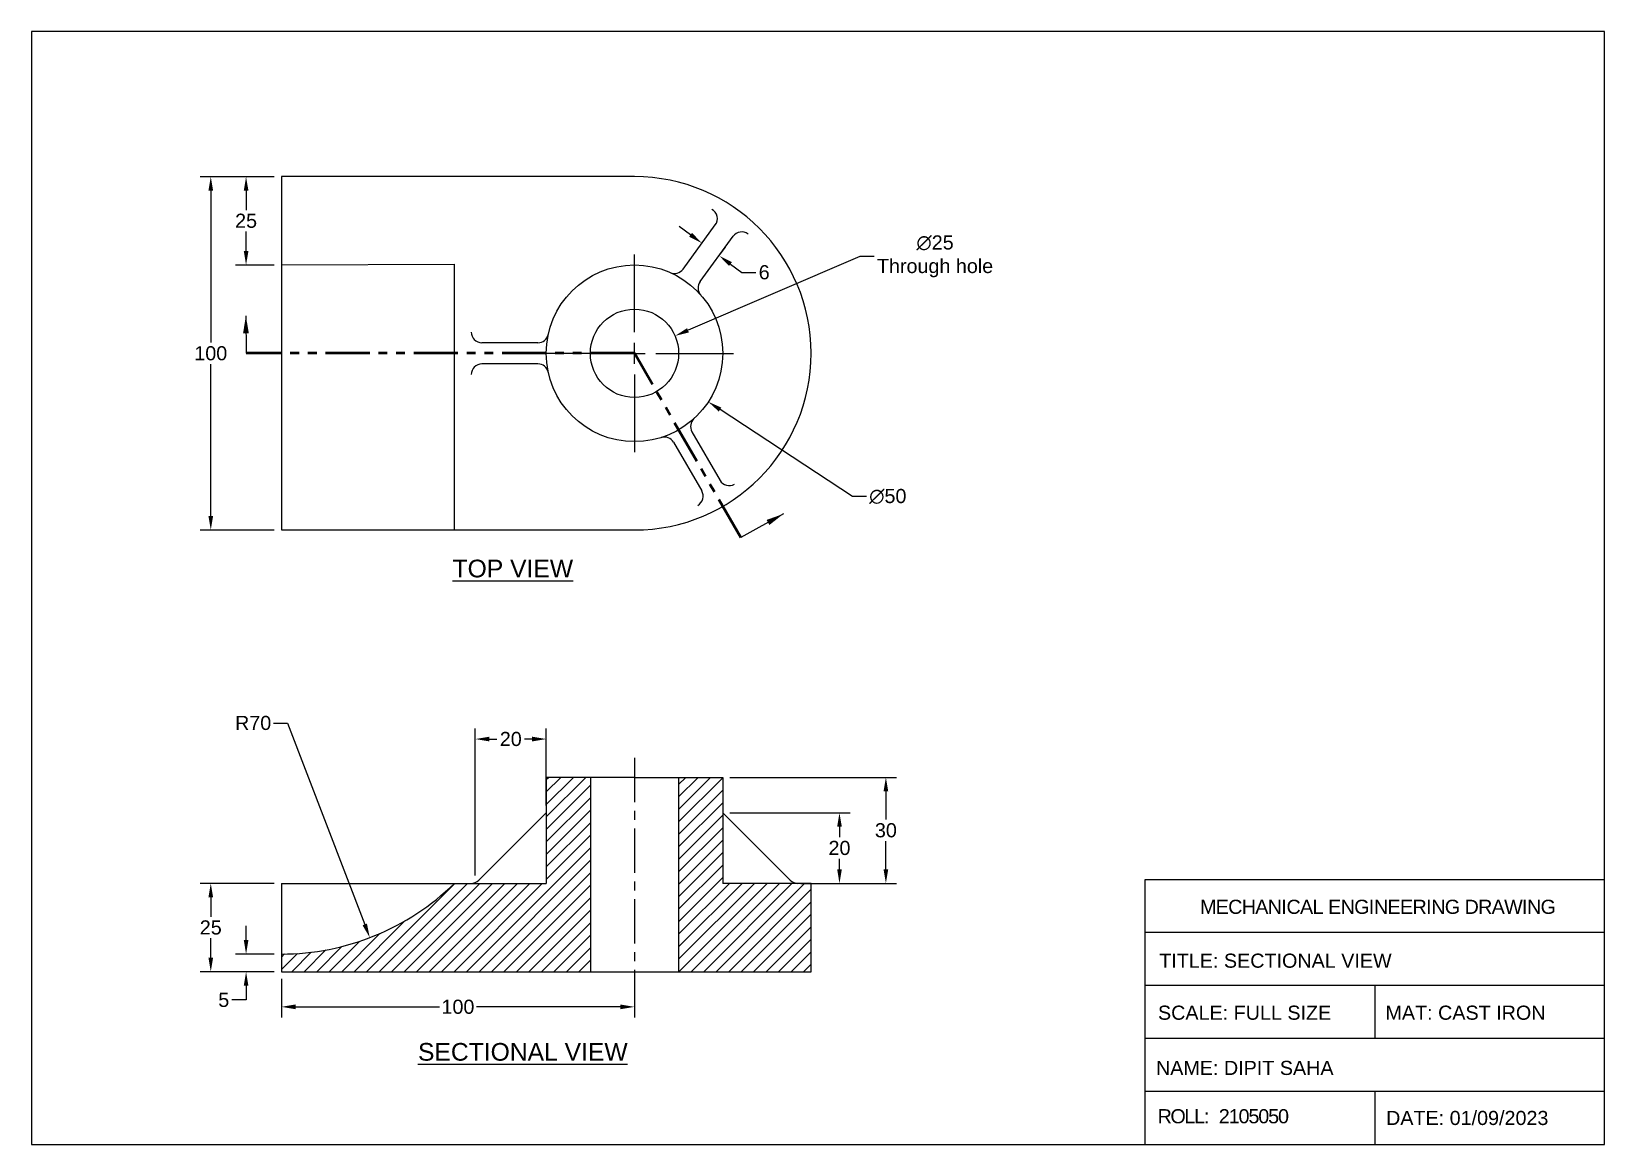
# Model space of a CAD drawing. Header units: inches. Extents: x 0 to 446, y 0 to 315.
import ezdxf

# ---------------------------------------------------------------- set-up
doc = ezdxf.new("R2010")
doc.units = ezdxf.units.IN
doc.header["$MEASUREMENT"] = 0
doc.linetypes.add('CENTER', pattern=[2, 1.25, -0.25, 0.25, -0.25])
doc.linetypes.add('PHANTOM', pattern=[2.5, 1.25, -0.25, 0.25, -0.25, 0.25, -0.25])
doc.layers.get('0').update_dxf_attribs({"lineweight": 40})
for name, color, linetype, lineweight in [('0.0', 7, 'Continuous', 40), ('center', 6, 'CENTER', 25), ('dimension', 130, 'Continuous', 15), ('huhu', 7, 'PHANTOM', 53)]:
    doc.layers.add(name, color=color, linetype=linetype, lineweight=lineweight)
doc.styles.get("Standard").update_dxf_attribs({"font": 'arial.ttf', "height": 4})
doc.dimstyles.get("Standard").update_dxf_attribs({"dimtxt": 4, "dimasz": 4, "dimexe": 3, "dimexo": 2, "dimgap": 1, "dimtad": 0, "dimtih": 1, "dimtoh": 1, "dimdec": 4, "dimdsep": 46, "dimtxsty": 'Standard', "dimcen": -3, "dimclrd": 256, "dimclre": 256, "dimadec": 4, "dimazin": 2, "dimtfac": 1, "dimtdec": 4, "dimtofl": 0, "dimtmove": 0, "dimatfit": 3, "dimfxl": 1, "dimtolj": 1, "dimtzin": 0, "dimarcsym": 0})

# ---------------------------------------------------------------- blocks, each defined once
blk = doc.blocks.new('*D1')
at = {"layer": 'Defpoints', "color": 0, "lineweight": 25}
for p in [(70.78, 53.91), (60.78, 48.91), (70.78, 48.91)]:
    blk.add_point(p, dxfattribs=at)
at = {"layer": 'dimension', "color": 7, "lineweight": 25}
for p, q in [((60.78, 57.91), (60.78, 61.91)), ((60.78, 44.91), (60.78, 40.91)), ((60.78, 40.91), (56.78, 40.91))]:
    blk.add_line(p, q, dxfattribs=at)
at = {"layer": 'dimension', "color": 7, "lineweight": -2}
for p, q in [((68.78, 53.91), (57.78, 53.91)), ((68.78, 48.91), (57.78, 48.91))]:
    blk.add_line(p, q, dxfattribs=at)
at = {"layer": 'dimension', "color": 7, "lineweight": 25}
for points in [[(60.12, 57.91), (61.45, 57.91), (60.78, 53.91)], [(60.12, 44.91), (61.45, 44.91), (60.78, 48.91)]]:
    blk.add_solid(points, dxfattribs=at)
at = {"layer": 'dimension', "color": 7, "lineweight": 25, "insert": (54.46, 40.91), "char_height": 4, "attachment_point": 5}
blk.add_mtext('\\A1;5', dxfattribs=at)
blk = doc.blocks.new('*D2')
at = {"layer": 'Defpoints', "color": 0, "lineweight": 25}
for p in [(70.78, 48.91), (170.78, 48.91), (170.78, 38.96)]:
    blk.add_point(p, dxfattribs=at)
at = {"layer": 'dimension', "color": 7, "lineweight": -2}
for p, q in [((70.78, 46.91), (70.78, 35.96)), ((170.78, 46.91), (170.78, 35.96))]:
    blk.add_line(p, q, dxfattribs=at)
at = {"layer": 'dimension', "color": 7, "lineweight": 25}
for p, q in [((74.78, 38.96), (115.56, 38.96)), ((166.78, 38.96), (126.01, 38.96))]:
    blk.add_line(p, q, dxfattribs=at)
for points in [[(74.78, 39.63), (74.78, 38.29), (70.78, 38.96)], [(166.78, 39.63), (166.78, 38.29), (170.78, 38.96)]]:
    blk.add_solid(points, dxfattribs=at)
at = {"layer": 'dimension', "color": 7, "lineweight": 25, "insert": (120.78, 38.96), "char_height": 4, "attachment_point": 5}
blk.add_mtext('\\A1;100', dxfattribs=at)
blk = doc.blocks.new('*D3')
at = {"layer": 'Defpoints', "color": 0, "lineweight": 25}
for p in [(50.78, 73.91), (70.78, 73.91), (70.78, 48.91)]:
    blk.add_point(p, dxfattribs=at)
at = {"layer": 'dimension', "color": 7, "lineweight": -2}
for p, q in [((68.78, 73.91), (47.78, 73.91)), ((68.78, 48.91), (47.78, 48.91))]:
    blk.add_line(p, q, dxfattribs=at)
at = {"layer": 'dimension', "color": 7, "lineweight": 25}
for p, q in [((50.78, 69.91), (50.78, 64.46)), ((50.78, 52.91), (50.78, 58.37))]:
    blk.add_line(p, q, dxfattribs=at)
for points in [[(50.12, 69.91), (51.45, 69.91), (50.78, 73.91)], [(50.12, 52.91), (51.45, 52.91), (50.78, 48.91)]]:
    blk.add_solid(points, dxfattribs=at)
at = {"layer": 'dimension', "color": 7, "lineweight": 25, "insert": (50.78, 61.41), "char_height": 4, "attachment_point": 5}
blk.add_mtext('\\A1;25', dxfattribs=at)
blk = doc.blocks.new('*D4')
at = {"layer": 'Defpoints', "color": 0, "lineweight": 25}
for p in [(60.78, 273.91), (70.78, 273.91), (70.78, 248.91)]:
    blk.add_point(p, dxfattribs=at)
at = {"layer": 'dimension', "color": 7, "lineweight": -2}
for p, q in [((68.78, 273.91), (57.78, 273.91)), ((68.78, 248.91), (57.78, 248.91))]:
    blk.add_line(p, q, dxfattribs=at)
at = {"layer": 'dimension', "color": 7, "lineweight": 25}
for p, q in [((60.78, 269.91), (60.78, 264.46)), ((60.78, 252.91), (60.78, 258.37))]:
    blk.add_line(p, q, dxfattribs=at)
for points in [[(60.12, 269.91), (61.45, 269.91), (60.78, 273.91)], [(60.12, 252.91), (61.45, 252.91), (60.78, 248.91)]]:
    blk.add_solid(points, dxfattribs=at)
at = {"layer": 'dimension', "color": 7, "lineweight": 25, "insert": (60.78, 261.41), "char_height": 4, "attachment_point": 5}
blk.add_mtext('\\A1;25', dxfattribs=at)
blk = doc.blocks.new('*D5')
at = {"layer": 'Defpoints', "color": 0, "lineweight": 25}
for p in [(50.78, 273.91), (70.78, 273.91), (70.78, 173.91)]:
    blk.add_point(p, dxfattribs=at)
at = {"layer": 'dimension', "color": 7, "lineweight": 25}
for p, q in [((68.78, 273.91), (47.78, 273.91)), ((50.78, 269.91), (50.78, 226.96)), ((50.78, 177.91), (50.78, 220.87)), ((68.78, 173.91), (47.78, 173.91))]:
    blk.add_line(p, q, dxfattribs=at)
for points in [[(50.12, 269.91), (51.45, 269.91), (50.78, 273.91)], [(50.12, 177.91), (51.45, 177.91), (50.78, 173.91)]]:
    blk.add_solid(points, dxfattribs=at)
at = {"layer": 'dimension', "color": 7, "lineweight": 25, "insert": (50.78, 223.91), "char_height": 4, "attachment_point": 5}
blk.add_mtext('\\A1;100', dxfattribs=at)
blk = doc.blocks.new('*D6')
at = {"color": 7, "lineweight": 25}
for p, q in [((186.67, 257.46), (183.44, 259.82)), ((197.96, 249.19), (201.19, 246.83)), ((201.19, 246.83), (205.19, 246.83))]:
    blk.add_line(p, q, dxfattribs=at)
at = {"lineweight": -2}
for p, q in [((190.27, 255.61), (191.67, 257.52)), ((195.11, 252.07), (196.51, 253.97))]:
    blk.add_line(p, q, dxfattribs=at)
at = {"color": 7, "lineweight": 25}
for points in [[(187.06, 258), (186.27, 256.92), (189.9, 255.1)], [(198.36, 249.73), (197.57, 248.65), (194.74, 251.55)]]:
    blk.add_solid(points, dxfattribs=at)
at = {"layer": 'Defpoints', "color": 0, "lineweight": 25}
for p in [(189.09, 254), (193.93, 250.45), (194.74, 251.55)]:
    blk.add_point(p, dxfattribs=at)
at = {"color": 7, "lineweight": 25, "insert": (207.51, 246.83), "char_height": 4, "attachment_point": 5}
blk.add_mtext('\\A1;6', dxfattribs=at)
blk = doc.blocks.new('*D7')
at = {"lineweight": -2}
for p, q in [((170.78, 229.91), (170.78, 251.91)), ((164.78, 223.91), (142.78, 223.91)), ((167.78, 223.91), (173.78, 223.91)), ((170.78, 220.91), (170.78, 226.91)), ((176.78, 223.91), (198.78, 223.91)), ((170.78, 217.91), (170.78, 195.91))]:
    blk.add_line(p, q, dxfattribs=at)
at = {"color": 7, "lineweight": 25}
for p, q in [((232.49, 183.4), (195.02, 208)), ((236.49, 183.4), (232.49, 183.4))]:
    blk.add_line(p, q, dxfattribs=at)
blk.add_solid([(195.39, 208.55), (194.66, 207.44), (191.68, 210.19)], dxfattribs=at)
at = {"layer": 'Defpoints', "color": 0, "lineweight": 25}
for p in [(149.89, 237.64), (191.68, 210.19)]:
    blk.add_point(p, dxfattribs=at)
at = {"color": 7, "lineweight": 25, "insert": (242.52, 183.4), "char_height": 4, "attachment_point": 5}
blk.add_mtext('\\A1;∅50', dxfattribs=at)
blk = doc.blocks.new('*D8')
at = {"color": 7, "lineweight": 25}
for p, q in [((234.62, 251.36), (185.94, 230.43)), ((238.62, 251.36), (234.62, 251.36))]:
    blk.add_line(p, q, dxfattribs=at)
at = {"lineweight": -2}
for p, q in [((170.78, 229.91), (170.78, 239.41)), ((164.78, 223.91), (155.28, 223.91)), ((167.78, 223.91), (173.78, 223.91)), ((170.78, 220.91), (170.78, 226.91)), ((176.78, 223.91), (186.28, 223.91)), ((170.78, 217.91), (170.78, 208.41))]:
    blk.add_line(p, q, dxfattribs=at)
at = {"color": 7, "lineweight": 25}
blk.add_solid([(185.68, 231.04), (186.2, 229.82), (182.27, 228.85)], dxfattribs=at)
at = {"layer": 'Defpoints', "color": 0, "lineweight": 25}
for p in [(182.27, 228.85), (159.3, 218.98)]:
    blk.add_point(p, dxfattribs=at)
at = {"color": 7, "lineweight": 25, "insert": (255.9, 251.36), "char_height": 4, "attachment_point": 5}
blk.add_mtext('\\A1;∅25 \\PThrough hole', dxfattribs=at)
blk = doc.blocks.new('*D9')
at = {"layer": '0.0', "color": 7, "lineweight": 25}
for p, q in [((68.55, 119.29), (72.55, 119.29)), ((72.55, 119.29), (94.39, 62.28))]:
    blk.add_line(p, q, dxfattribs=at)
blk.add_solid([(95.01, 62.52), (93.77, 62.04), (95.82, 58.54)], dxfattribs=at)
at = {"layer": 'Defpoints', "color": 0, "lineweight": 25}
for p in [(70.78, 123.91), (95.82, 58.54)]:
    blk.add_point(p, dxfattribs=at)
at = {"layer": '0.0', "color": 7, "lineweight": 25, "insert": (62.78, 119.29), "char_height": 4, "attachment_point": 5}
blk.add_mtext('\\A1;R70', dxfattribs=at)
blk = doc.blocks.new('*D10')
at = {"layer": '0.0', "lineweight": -2}
for p, q in [((125.69, 76.14), (125.69, 117.75)), ((145.78, 95.91), (145.78, 117.75))]:
    blk.add_line(p, q, dxfattribs=at)
at = {"layer": '0.0', "color": 7, "lineweight": 25}
for p, q in [((129.69, 114.75), (131.84, 114.75)), ((141.78, 114.75), (139.63, 114.75))]:
    blk.add_line(p, q, dxfattribs=at)
for points in [[(129.69, 115.42), (129.69, 114.08), (125.69, 114.75)], [(141.78, 115.42), (141.78, 114.08), (145.78, 114.75)]]:
    blk.add_solid(points, dxfattribs=at)
at = {"layer": 'Defpoints', "color": 0, "lineweight": 25}
for p in [(145.78, 114.75), (145.78, 93.91), (125.69, 74.14)]:
    blk.add_point(p, dxfattribs=at)
at = {"layer": '0.0', "color": 7, "lineweight": 25, "insert": (135.74, 114.75), "char_height": 4, "attachment_point": 5}
blk.add_mtext('\\A1;20', dxfattribs=at)
blk = doc.blocks.new('*D11')
at = {"layer": '0.0', "lineweight": -2}
for p, q in [((197.78, 93.91), (231.83, 93.91)), ((217.88, 73.91), (231.83, 73.91))]:
    blk.add_line(p, q, dxfattribs=at)
at = {"layer": '0.0', "color": 7, "lineweight": 25}
for p, q in [((228.83, 89.91), (228.83, 86.96)), ((228.83, 77.91), (228.83, 80.87))]:
    blk.add_line(p, q, dxfattribs=at)
for points in [[(228.17, 89.91), (229.5, 89.91), (228.83, 93.91)], [(228.17, 77.91), (229.5, 77.91), (228.83, 73.91)]]:
    blk.add_solid(points, dxfattribs=at)
at = {"layer": 'Defpoints', "color": 0, "lineweight": 25}
for p in [(195.78, 93.91), (215.88, 73.91), (228.83, 73.91)]:
    blk.add_point(p, dxfattribs=at)
at = {"layer": '0.0', "color": 7, "lineweight": 25, "insert": (228.83, 83.91), "char_height": 4, "attachment_point": 5}
blk.add_mtext('\\A1;20', dxfattribs=at)
blk = doc.blocks.new('*D12')
at = {"layer": '0.0', "lineweight": -2}
for p, q in [((197.78, 103.91), (244.97, 103.91)), ((222.78, 73.91), (244.97, 73.91))]:
    blk.add_line(p, q, dxfattribs=at)
at = {"layer": '0.0', "color": 7, "lineweight": 25}
for p, q in [((241.97, 99.91), (241.97, 91.96)), ((241.97, 77.91), (241.97, 85.87))]:
    blk.add_line(p, q, dxfattribs=at)
for points in [[(241.31, 99.91), (242.64, 99.91), (241.97, 103.91)], [(241.31, 77.91), (242.64, 77.91), (241.97, 73.91)]]:
    blk.add_solid(points, dxfattribs=at)
at = {"layer": 'Defpoints', "color": 0, "lineweight": 25}
for p in [(195.78, 103.91), (220.78, 73.91), (241.97, 73.91)]:
    blk.add_point(p, dxfattribs=at)
at = {"layer": '0.0', "color": 7, "lineweight": 25, "insert": (241.97, 88.91), "char_height": 4, "attachment_point": 5}
blk.add_mtext('\\A1;30', dxfattribs=at)

msp = doc.modelspace()

# ---------------------------------------------------------------- hatches: boundary and pattern name
at = {"layer": '0.0', "linetype": 'Continuous', "lineweight": 25}
h = msp.add_hatch(dxfattribs=at)
h.set_pattern_fill('ANSI31', color=256, scale=20, style=0)
h.set_pattern_definition([(45, (1701.4106, 340.1822), (-1.767767, 1.767767), [])])
h.paths.add_polyline_path([(119.77282, 73.91466, -0.196261568), (70.78302, 53.91466), (70.78302, 48.91466), (158.28302, 48.91466), (158.28302, 103.91466), (145.78302, 103.91466), (145.78302, 73.91466)])
h.paths.add_polyline_path([(195.78302, 73.91466), (195.78302, 103.91466), (183.28302, 103.91466), (183.28302, 48.91466), (220.78302, 48.91466), (220.78302, 73.91466)])

# ---------------------------------------------------------------- linework, layer by layer
at = {"lineweight": 25}
for p, q in [((184.51976, 247.75374), (193.66176, 260.23943)), ((189.36081, 244.20914), (198.74992, 257.03231)), ((143.43343, 226.91466), (127.54038, 226.91466)), ((143.43343, 220.91466), (127.54038, 220.91466)), ((187.05589, 201.72922), (195.00242, 187.96543)), ((181.85974, 198.72922), (189.80627, 184.96543)), ((170.78302, 103.91466), (145.78302, 103.91466)), ((145.78302, 103.91466), (145.78302, 73.91466)), ((170.78302, 103.91466), (195.78302, 103.91466)), ((195.78302, 103.91466), (195.78302, 73.91466)), ((145.78302, 93.91466), (126.6617, 74.79334)), ((195.78302, 93.91466), (214.90434, 74.79334)), ((70.78302, 73.91466), (70.78302, 48.91466)), ((70.78302, 73.91466), (145.78302, 73.91466)), ((220.78302, 73.91466), (195.78302, 73.91466)), ((220.78302, 48.91466), (220.78302, 73.91466)), ((315.42439, 0), (315.42439, 75)), ((315.42439, 75), (445.42439, 75)), ((445.42439, 60), (315.42439, 60)), ((70.78302, 48.91466), (220.78302, 48.91466)), ((445.42439, 45), (315.42439, 45)), ((380.42439, 45), (380.42439, 30)), ((445.42439, 30), (315.42439, 30)), ((445.42439, 15), (315.42439, 15)), ((380.42439, 15), (380.42439, 0))]:
    msp.add_line(p, q, dxfattribs=at)
at = {"linetype": 'Continuous', "lineweight": 25}
for p, q in [((70.78302, 248.91466), (119.77282, 249.10524)), ((119.77282, 173.91466), (119.77282, 249.10524)), ((158.28302, 103.91466), (158.28302, 48.91466)), ((183.28302, 103.91466), (183.28302, 48.91466))]:
    msp.add_line(p, q, dxfattribs=at)
at = {"lineweight": 25}
msp.add_lwpolyline([(170.78302, 273.91466), (70.78302, 273.91466), (70.78302, 173.91466), (170.78302, 173.91466)], dxfattribs=at)
for radius in [25, 12.5]:
    msp.add_circle((170.78302, 223.91466), radius, dxfattribs=at)
for centre, radius, start, end in [((170.78302, 223.91466), 50, 270, 90), ((182.09924, 249.52605), 3, 246.1620952, 323.78847), ((191.78133, 242.43683), 3, 143.78847, 221.4148449), ((143.43343, 229.91466), 3, 270, 347.6263749), ((143.43343, 217.91466), 3, 12.3736251, 90), ((189.65397, 203.22922), 3, 132.3736251, 210), ((179.26166, 197.22922), 3, 30, 107.6263749), ((70.78302, 123.91466), 70, 270, 314.4153086), ((124.54038, 76.91466), 3, 270, 315), ((217.02566, 76.91466), 3, 225, 270)]:
    msp.add_arc(centre, radius, start, end, dxfattribs=at)
at = {"linetype": 'Continuous', "lineweight": 25}
for centre, start, end in [((191.24124, 262.01174), 323.78847, 61.7641025), ((201.17044, 255.26), 53.7884696, 143.78847), ((127.54038, 229.91466), 180, 270), ((127.54038, 217.91466), 90, 180), ((197.60049, 189.46543), 210, 300), ((187.20819, 183.46543), 300, 30)]:
    msp.add_arc(centre, 3, start, end, dxfattribs=at)
at = {"layer": '0.0', "linetype": 'Continuous', "lineweight": 25}
msp.add_line((0, 315), (0, 0), dxfattribs=at)
msp.add_lwpolyline([(0, 0), (445.5, 0), (445.5, 315), (0, 315)], close=True, dxfattribs=at)
at = {"layer": 'center', "color": 7, "linetype": 'CENTER', "lineweight": 25, "ltscale": 10}
msp.add_line((170.78302, 109.41466), (170.78302, 43.41466), dxfattribs=at)
at = {"layer": 'huhu', "linetype": 'PHANTOM', "lineweight": 50, "ltscale": 10}
msp.add_lwpolyline([(200.90294, 171.76308), (170.78302, 223.91466), (70.78302, 223.91466), (60.78302, 223.91466)], dxfattribs=at)

# ---------------------------------------------------------------- texts
at = {"lineweight": 25, "char_height": 4}
for s, width, insert, attachment_point in [('{\\T0.95;MECHANICAL ENGINEERING DRAWING }', 128.8596162, (381.23327, 69.27138), 2), (' TITLE: SECTIONAL VIEW', 130, (317.83984, 54.03005), 1), (' SCALE: FULL SIZE', 65, (317.48305, 39.30771), 1), (' MAT: CAST IRON', 65, (381.90623, 39.30771), 1), (' NAME: DIPIT SAHA ', 130, (316.91286, 23.68305), 1), ('{\\T0.9;  ROLL:  2105050}', 67.4064941, (316.13382, 10.00621), 1), ('DATE: 01/09/2023', 65, (383.63144, 9.51857), 1)]:
    msp.add_mtext_dynamic_manual_height_columns(s, width=width, gutter_width=1, heights=[0], dxfattribs=dict(at, insert=insert, attachment_point=attachment_point))
at = {"layer": '0.0', "linetype": 'Continuous', "lineweight": 25, "char_height": 5, "attachment_point": 1}
for s, width, insert in [('{\\LTOP VIEW}', 41.3010024, (119.25158, 165.51309)), ('{\\L SECTIONAL VIEW}', 93.7200741, (107.52692, 28.72979))]:
    msp.add_mtext_dynamic_manual_height_columns(s, width=width, gutter_width=20, heights=[0], dxfattribs=dict(at, insert=insert))

# ---------------------------------------------------------------- dimensions: what is measured, and where the dimension line sits
at = {"color": 7, "lineweight": 25}
dim = msp.add_diameter_dim_2p(p1=(159.29937, 218.97748), p2=(182.26667, 228.85184), text='<> \\PThrough hole', dimstyle='Standard', override={"dimclrd": 7, "dimclrt": 7, "dimlwd": 25}, dxfattribs=at)
dim.commit()
dim.dimension.update_dxf_attribs({"geometry": '*D8', "text_midpoint": (255.90461, 251.36055), "dimtype": 163})
dim = msp.add_aligned_dim(p1=(189.09076, 253.99659), p2=(193.93181, 250.45198), distance=1.36296, dimstyle='Standard', override={"dimclrd": 7, "dimclrt": 7, "dimlwd": 25}, dxfattribs=at)
dim.commit()
dim.dimension.update_dxf_attribs({"geometry": '*D6', "text_midpoint": (207.51233, 246.82553)})
dim = msp.add_diameter_dim_2p(p1=(149.8853, 237.63637), p2=(191.68074, 210.19295), dimstyle='Standard', override={"dimclrd": 7, "dimclrt": 7, "dimlwd": 25}, dxfattribs=at)
dim.commit()
dim.dimension.update_dxf_attribs({"geometry": '*D7', "text_midpoint": (242.5225, 183.39813), "dimtype": 163})
at = {"layer": '0.0', "color": 7, "lineweight": 25}
dim = msp.add_radius_dim(center=(70.78302, 123.91466), mpoint=(95.81875, 58.54485), dimstyle='Standard', override={"dimdec": 0, "dimclrd": 7, "dimclrt": 7, "dimtdec": 0, "dimlwd": 25}, dxfattribs=at)
dim.commit()
dim.dimension.update_dxf_attribs({"geometry": '*D9', "text_midpoint": (62.78069, 119.2935), "dimtype": 164})
dim = msp.add_linear_dim(base=(145.78302, 114.74915), p1=(125.68843, 74.14302), p2=(145.78302, 93.91466), dimstyle='Standard', override={"dimdec": 0, "dimclrd": 7, "dimclrt": 7, "dimtdec": 0, "dimlwd": 25}, dxfattribs=at)
dim.commit()
dim.dimension.update_dxf_attribs({"geometry": '*D10', "text_midpoint": (135.73573, 114.74915)})
for base, p1, p2, picture, middle in [((241.97211, 73.91466), (195.78302, 103.91466), (220.78302, 73.91466), '*D12', (241.97211, 88.91466)), ((228.83186, 73.91466), (195.78302, 93.91466), (215.87761, 73.91466), '*D11', (228.83186, 83.91466))]:
    dim = msp.add_linear_dim(base=base, p1=p1, p2=p2, angle=90, dimstyle='Standard', override={"dimdec": 0, "dimclrd": 7, "dimclrt": 7, "dimtdec": 0, "dimlwd": 25}, dxfattribs=at)
    dim.commit()
    dim.dimension.update_dxf_attribs({"geometry": picture, "text_midpoint": middle})
at = {"layer": 'dimension', "color": 7, "lineweight": 25}
for base, p1, p2, override, picture, middle in [((50.78302, 273.91466), (70.78302, 173.91466), (70.78302, 273.91466), {"dimclrd": 7, "dimclre": 7, "dimclrt": 7, "dimlwd": 25, "dimlwe": 25}, '*D5', (50.78302, 223.91466)), ((60.78302, 273.91466), (70.78302, 248.91466), (70.78302, 273.91466), {"dimclrd": 7, "dimclre": 7, "dimclrt": 7, "dimlwd": 25}, '*D4', (60.78302, 261.41466)), ((50.78302, 73.91466), (70.78302, 48.91466), (70.78302, 73.91466), {"dimclrd": 7, "dimclre": 7, "dimclrt": 7, "dimlwd": 25}, '*D3', (50.78302, 61.41466)), ((60.78302, 48.91466), (70.78302, 53.91466), (70.78302, 48.91466), {"dimclrd": 7, "dimclre": 7, "dimclrt": 7, "dimlwd": 25}, '*D1', (54.45696, 40.91466))]:
    dim = msp.add_linear_dim(base=base, p1=p1, p2=p2, angle=90, dimstyle='Standard', override=override, dxfattribs=at)
    dim.commit()
    dim.dimension.update_dxf_attribs({"geometry": picture, "text_midpoint": middle})
dim = msp.add_linear_dim(base=(170.78302, 38.95901), p1=(70.78302, 48.91466), p2=(170.78302, 48.91466), dimstyle='Standard', override={"dimclrd": 7, "dimclre": 7, "dimclrt": 7, "dimlwd": 25}, dxfattribs=at)
dim.commit()
dim.dimension.update_dxf_attribs({"geometry": '*D2', "text_midpoint": (120.78302, 38.95901)})

# ---------------------------------------------------------------- leaders
at = {"layer": '0.0', "linetype": 'Continuous', "lineweight": 50}
for points in [[(60.71398, 234.54881), (60.78302, 223.91466)], [(212.95226, 178.4718), (200.90294, 171.76308)]]:
    msp.add_leader(points, dimstyle='Standard', override={"dimasz": 5, "dimdec": 0, "dimclrd": 0, "dimtdec": 0}, dxfattribs=at)

doc.saveas('drawing.dxf')
